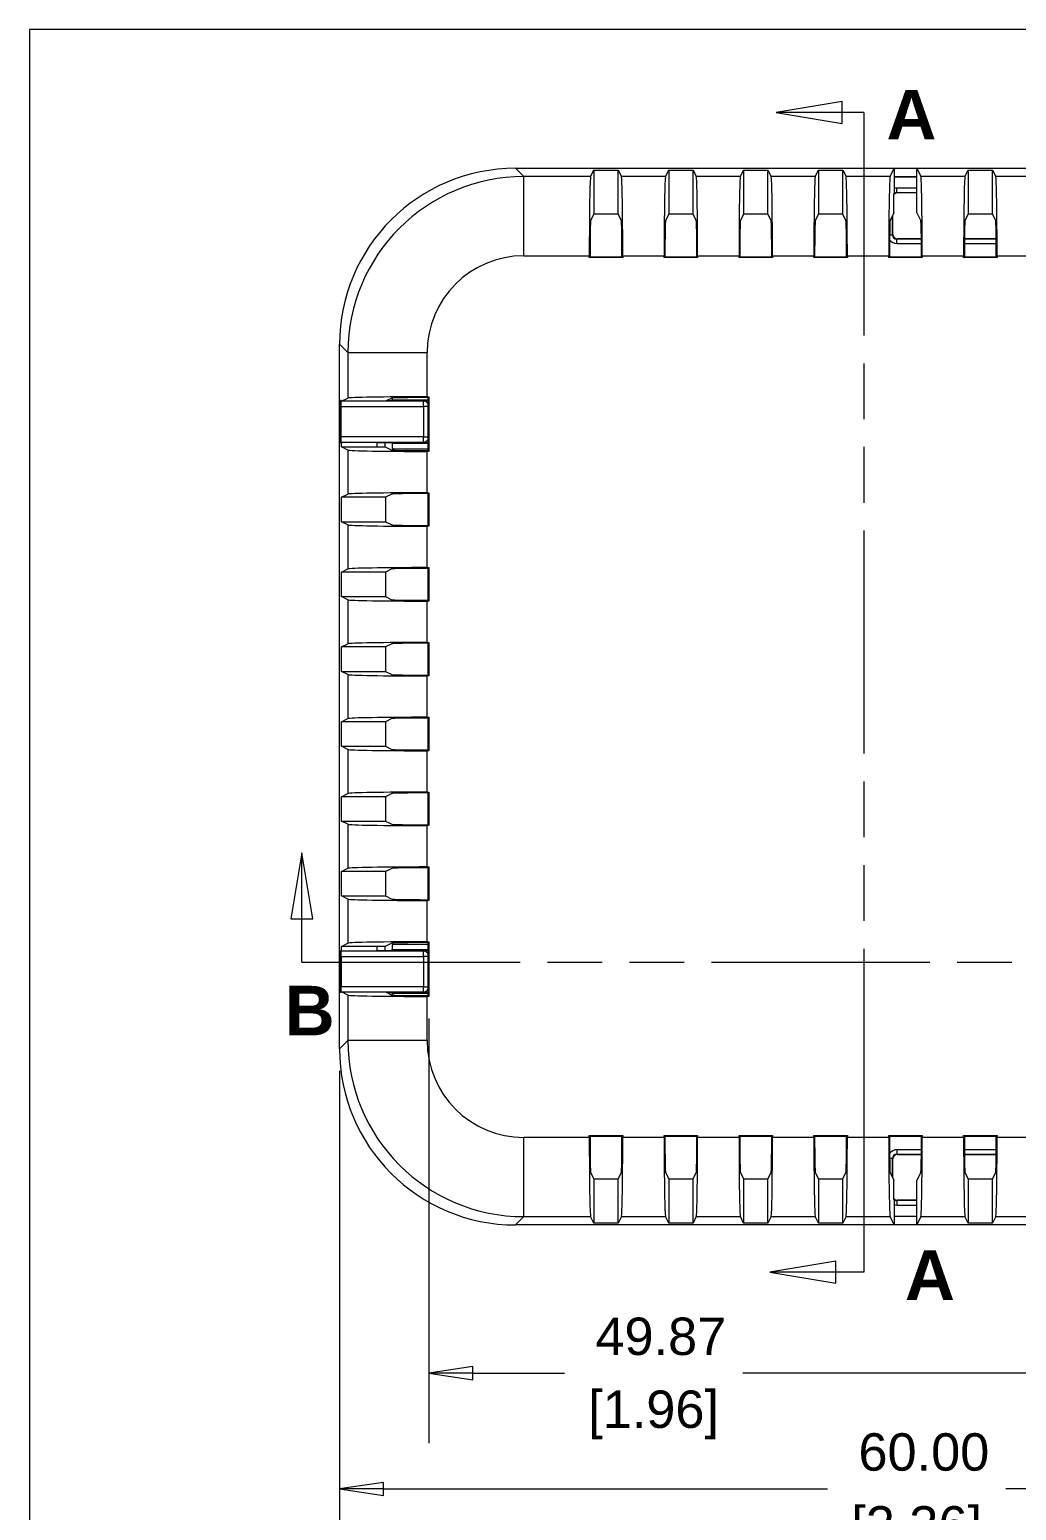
# Model space of a CAD drawing. Header units: millimetres. Extents: x 4 to 345, y 4 to 266.
# Drawn here: x 9.4 to 65.4, y 176.4 to 260.5 of the extents above; entities that cross this region are included whole.
import ezdxf

# ---------------------------------------------------------------- set-up
doc = ezdxf.new("R2010")
doc.units = ezdxf.units.MM
doc.header["$LTSCALE"] = 1.25
doc.linetypes.add('DOUBLE_DASH_CHAIN', pattern=[1.2403, 0.6614, -0.0827, 0.1654, -0.0827, 0.1654, -0.0827])
doc.layers.get('0').update_dxf_attribs({"lineweight": 25})
for name, color, linetype, lineweight in [('Dimension (ANSI)', 7, 'Continuous', 9), ('Section Line (ANSI)', 7, 'DOUBLE_DASH_CHAIN', 9), ('Sketch Geometry (ANSI)', 7, 'Continuous', 9), ('Visible (ANSI)', 7, 'Continuous', 9), ('Visible Narrow (ANSI)', 7, 'Continuous', 9)]:
    doc.layers.add(name, color=color, linetype=linetype, lineweight=lineweight)
doc.styles.add('Label Text (ANSI)', font='arialbd.ttf')
doc.styles.add('Note Text (ANSI)', font='arial.ttf')
doc.dimstyles.new('Default - mm_inch (ANSI)', dxfattribs={"dimscale": 1.25, "dimtxt": 1.7, "dimasz": 2, "dimexe": 3.175, "dimexo": 1, "dimgap": 0.8, "dimtad": 0, "dimtih": 1, "dimtoh": 1, "dimrnd": 1e-08, "dimzin": 4, "dimdsep": 46, "dimtxsty": 'Note Text (ANSI)', "dimblk": 'Filled-1', "dimcen": 0.09, "dimdle": 10, "dimclrd": 256, "dimclre": 256, "dimclrt": 256, "dimadec": 1, "dimazin": 0, "dimtfac": 1.176471, "dimtofl": 0, "dimtmove": 0, "dimatfit": 3, "dimfxl": 0, "dimtolj": 1, "dimtzin": 0, "dimlwd": -1, "dimlwe": -1, "dimarcsym": 0})

# ---------------------------------------------------------------- blocks, each defined once
blk = doc.blocks.new('2dTransSection0')
at = {"layer": 'Section Line (ANSI)', "linetype": 'Continuous'}
for p, q in [((44.399, 205.135), (41.399, 204.635)), ((44.399, 204.635), (41.399, 204.635)), ((41.399, 204.635), (44.399, 204.135)), ((44.399, 204.135), (44.399, 205.135)), ((45.388, 204.635), (44.399, 204.635)), ((45.388, 204.635), (45.388, 197.539)), ((45.388, 159.047), (45.388, 151.951)), ((44.116, 152.451), (41.116, 151.951)), ((44.116, 151.451), (44.116, 152.451)), ((44.116, 151.951), (41.116, 151.951)), ((41.116, 151.951), (44.116, 151.451)), ((45.388, 151.951), (44.116, 151.951))]:
    blk.add_line(p, q, dxfattribs=at)
at = {"layer": 'Section Line (ANSI)', "linetype": 'DOUBLE_DASH_CHAIN', "ltscale": 12.251871}
blk.add_line((45.388, 204.635), (45.388, 151.951), dxfattribs=at)
at = {"layer": 'Section Line (ANSI)', "linetype": 'Continuous', "flags": 128}
for points in [[(44.399, 205.135), (41.399, 204.635), (44.399, 204.135), (44.399, 205.135)], [(44.116, 152.451), (41.116, 151.951), (44.116, 151.451), (44.116, 152.451)]]:
    blk.add_lwpolyline(points, dxfattribs=at)
at = {"layer": 'Section Line (ANSI)'}
for points in [[(44.399, 205.135), (41.399, 204.635), (44.399, 204.135), (44.399, 205.135)], [(44.116, 152.451), (41.116, 151.951), (44.116, 151.451), (44.116, 152.451)]]:
    blk.add_solid(points, dxfattribs=at)
at = {"layer": 'Section Line (ANSI)', "char_height": 2.25, "attachment_point": 7, "style": 'Label Text (ANSI)'}
for insert in [(46.411, 203.411), (47.25, 150.688)]:
    blk.add_mtext('A', dxfattribs=dict(at, insert=insert))
blk = doc.blocks.new('2dTransSection1')
at = {"layer": 'Section Line (ANSI)', "linetype": 'Continuous'}
for p, q in [((19.867, 171.009), (19.367, 168.009)), ((19.867, 168.009), (19.867, 171.009)), ((20.367, 168.009), (19.867, 171.009)), ((71.275, 170.641), (70.775, 167.641)), ((71.275, 167.641), (71.275, 170.641)), ((71.775, 167.641), (71.275, 170.641)), ((19.367, 168.009), (20.367, 168.009)), ((19.867, 166.039), (19.867, 168.009)), ((70.775, 167.641), (71.775, 167.641)), ((71.275, 166.039), (71.275, 167.641)), ((19.867, 166.039), (26.644, 166.039)), ((64.498, 166.039), (71.275, 166.039))]:
    blk.add_line(p, q, dxfattribs=at)
at = {"layer": 'Section Line (ANSI)', "linetype": 'DOUBLE_DASH_CHAIN', "ltscale": 11.994713}
blk.add_line((19.867, 166.039), (71.275, 166.039), dxfattribs=at)
at = {"layer": 'Section Line (ANSI)', "linetype": 'Continuous', "flags": 128}
for points in [[(20.367, 168.009), (19.867, 171.009), (19.367, 168.009), (20.367, 168.009)], [(71.775, 167.641), (71.275, 170.641), (70.775, 167.641), (71.775, 167.641)]]:
    blk.add_lwpolyline(points, dxfattribs=at)
at = {"layer": 'Section Line (ANSI)'}
for points in [[(20.367, 168.009), (19.867, 171.009), (19.367, 168.009), (20.367, 168.009)], [(71.775, 167.641), (71.275, 170.641), (70.775, 167.641), (71.775, 167.641)]]:
    blk.add_solid(points, dxfattribs=at)
at = {"layer": 'Section Line (ANSI)', "char_height": 2.25, "attachment_point": 7, "style": 'Label Text (ANSI)'}
for insert in [(19.084, 162.71), (70.731, 162.714)]:
    blk.add_mtext('B', dxfattribs=dict(at, insert=insert))
blk = doc.blocks.new('Filled-1')
at = {"color": 0}
for p, q in [((0, 0), (-1, 0.15)), ((-1, 0.15), (-1, -0.15)), ((-1, 0), (0, 0)), ((-1, -0.15), (0, 0))]:
    blk.add_line(p, q, dxfattribs=at)
at = {"color": 0, "flags": 128}
blk.add_lwpolyline([(-1, -0.15), (0, 0), (-1, 0.15), (-1, -0.15)], dxfattribs=at)
at = {"color": 0}
blk.add_solid([(-1, -0.15), (0, 0), (-1, 0.15), (-1, -0.15)], dxfattribs=at)
blk = doc.blocks.new('*D15')
at = {"layer": 'Defpoints', "color": 0, "transparency": 16777216}
for p in [(26.97, 202.617), (86.97, 202.617), (26.97, 177.629)]:
    blk.add_point(p, dxfattribs=at)
at = {"layer": 'Dimension (ANSI)', "transparency": 16777216}
for p, q in [((26.97, 201.367), (26.97, 173.661)), ((86.97, 201.367), (86.97, 173.661)), ((29.47, 177.629), (54.67, 177.629)), ((84.47, 177.629), (64.782, 177.629))]:
    blk.add_line(p, q, dxfattribs=at)
at = {"layer": 'Dimension (ANSI)', "transparency": 16777216, "xscale": 2.5, "yscale": 2.5, "zscale": 2.5, "rotation": 180}
blk.add_blockref('Filled-1', (26.97, 177.629), dxfattribs=at)
at = {"layer": 'Dimension (ANSI)', "transparency": 16777216, "xscale": 2.5, "yscale": 2.5, "zscale": 2.5}
blk.add_blockref('Filled-1', (86.97, 177.629), dxfattribs=at)
at = {"layer": 'Dimension (ANSI)', "transparency": 16777216, "char_height": 2.125, "attachment_point": 5, "style": 'Note Text (ANSI)'}
for s, insert in [('\\A1; 60.00', (59.726, 179.714)), ('\\A1;[2.36]', (59.726, 175.268))]:
    blk.add_mtext(s, dxfattribs=dict(at, insert=insert))
blk = doc.blocks.new('*D32')
at = {"layer": 'Defpoints', "color": 0, "transparency": 16777216}
for p in [(81.903, 206.798), (32.037, 205.598), (32.037, 184.198)]:
    blk.add_point(p, dxfattribs=at)
at = {"layer": 'Dimension (ANSI)', "transparency": 16777216}
for p, q in [((81.903, 205.548), (81.903, 180.23)), ((32.037, 204.348), (32.037, 180.23)), ((34.537, 184.198), (39.734, 184.198)), ((79.403, 184.198), (49.853, 184.198))]:
    blk.add_line(p, q, dxfattribs=at)
at = {"layer": 'Dimension (ANSI)', "transparency": 16777216, "xscale": 2.5, "yscale": 2.5, "zscale": 2.5, "rotation": 180}
blk.add_blockref('Filled-1', (32.037, 184.198), dxfattribs=at)
at = {"layer": 'Dimension (ANSI)', "transparency": 16777216, "xscale": 2.5, "yscale": 2.5, "zscale": 2.5}
blk.add_blockref('Filled-1', (81.903, 184.198), dxfattribs=at)
at = {"layer": 'Dimension (ANSI)', "transparency": 16777216, "char_height": 2.125, "attachment_point": 5, "style": 'Note Text (ANSI)'}
for s, insert in [('\\A1; 49.87', (44.794, 186.283)), ('\\A1;[1.96]', (44.794, 181.837))]:
    blk.add_mtext(s, dxfattribs=dict(at, insert=insert))
blk = doc.blocks.new('Borders Hammond Border')
at = {"layer": 'Sketch Geometry (ANSI)'}
for p, q in [((7.5, 208.4), (7.5, 7.5)), ((271.9, 208.4), (7.5, 208.4))]:
    blk.add_line(p, q, dxfattribs=at)

msp = doc.modelspace()

# ---------------------------------------------------------------- linework, layer by layer
at = {"layer": 'Visible (ANSI)'}
for p, q in [((36.964, 252.623), (58.455, 252.623)), ((41.221, 252.153), (41.402, 252.517)), ((41.402, 252.517), (42.787, 252.517)), ((41.402, 252.517), (41.402, 250.015)), ((42.787, 252.517), (42.969, 252.153)), ((42.787, 250.015), (42.787, 252.517)), ((45.471, 252.153), (45.652, 252.517)), ((45.652, 252.517), (47.037, 252.517)), ((45.652, 252.517), (45.652, 250.015)), ((47.037, 252.517), (47.219, 252.153)), ((47.037, 250.015), (47.037, 252.517)), ((49.721, 252.153), (49.902, 252.517)), ((49.902, 252.517), (51.287, 252.517)), ((49.902, 252.517), (49.902, 250.015)), ((51.287, 252.517), (51.469, 252.153)), ((51.287, 250.015), (51.287, 252.517)), ((53.971, 252.153), (54.152, 252.517)), ((54.152, 252.517), (55.537, 252.517)), ((54.152, 252.517), (54.152, 250.015)), ((55.537, 252.517), (55.719, 252.153)), ((55.537, 250.015), (55.537, 252.517)), ((58.221, 252.153), (58.455, 252.623)), ((58.455, 252.623), (58.455, 251.209)), ((58.455, 252.623), (59.734, 252.623)), ((59.734, 252.623), (71.205, 252.623)), ((59.734, 252.623), (59.969, 252.153)), ((59.734, 250.122), (59.734, 252.623)), ((62.471, 252.153), (62.652, 252.517)), ((62.652, 252.517), (64.037, 252.517)), ((62.652, 252.517), (62.652, 250.015)), ((64.037, 252.517), (64.219, 252.153)), ((64.037, 250.015), (64.037, 252.517)), ((59.734, 252.132), (58.455, 252.132)), ((59.734, 252.123), (58.455, 252.123)), ((58.438, 251.122), (58.455, 251.209)), ((58.438, 250.087), (58.438, 251.122)), ((59.734, 251.223), (58.62, 251.223)), ((41.402, 250.015), (41.222, 249.655)), ((42.787, 250.015), (41.402, 250.015)), ((42.967, 249.655), (42.787, 250.015)), ((45.652, 250.015), (45.472, 249.655)), ((47.037, 250.015), (45.652, 250.015)), ((47.217, 249.655), (47.037, 250.015)), ((49.902, 250.015), (49.722, 249.655)), ((51.287, 250.015), (49.902, 250.015)), ((51.467, 249.655), (51.287, 250.015)), ((54.152, 250.015), (53.972, 249.655)), ((55.537, 250.015), (54.152, 250.015)), ((55.717, 249.655), (55.537, 250.015)), ((58.438, 250.087), (58.222, 249.655)), ((58.37, 248.873), (58.37, 249.95)), ((59.967, 249.655), (59.734, 250.122)), ((62.652, 250.015), (62.472, 249.655)), ((64.037, 250.015), (62.652, 250.015)), ((64.217, 249.655), (64.037, 250.015)), ((59.997, 248.623), (58.62, 248.623)), ((64.247, 248.623), (62.443, 248.623)), ((41.145, 247.556), (41.145, 247.656)), ((41.145, 247.556), (41.188, 247.6)), ((43.045, 247.556), (41.145, 247.556)), ((41.188, 247.656), (41.188, 247.6)), ((41.188, 247.6), (43.001, 247.6)), ((43.001, 247.6), (43.001, 247.656)), ((43.045, 247.556), (43.001, 247.6)), ((43.045, 247.656), (43.045, 247.556)), ((45.395, 247.556), (45.395, 247.656)), ((45.395, 247.556), (45.438, 247.6)), ((47.295, 247.556), (45.395, 247.556)), ((45.438, 247.656), (45.438, 247.6)), ((45.438, 247.6), (47.251, 247.6)), ((47.251, 247.6), (47.251, 247.656)), ((47.295, 247.556), (47.251, 247.6)), ((47.295, 247.656), (47.295, 247.556)), ((49.645, 247.556), (49.645, 247.656)), ((49.645, 247.556), (49.688, 247.6)), ((51.545, 247.556), (49.645, 247.556)), ((49.688, 247.656), (49.688, 247.6)), ((49.688, 247.6), (51.501, 247.6)), ((51.501, 247.6), (51.501, 247.656)), ((51.545, 247.556), (51.501, 247.6)), ((51.545, 247.656), (51.545, 247.556)), ((53.895, 247.556), (53.895, 247.656)), ((53.895, 247.556), (53.938, 247.6)), ((55.795, 247.556), (53.895, 247.556)), ((53.938, 247.656), (53.938, 247.6)), ((53.938, 247.6), (55.751, 247.6)), ((55.751, 247.6), (55.751, 247.656)), ((55.795, 247.556), (55.751, 247.6)), ((55.795, 247.656), (55.795, 247.556)), ((58.145, 247.556), (58.145, 247.656)), ((58.145, 247.556), (58.188, 247.6)), ((60.045, 247.556), (58.145, 247.556)), ((58.188, 247.656), (58.188, 247.6)), ((58.188, 247.6), (60.001, 247.6)), ((60.001, 247.6), (60.001, 247.656)), ((60.045, 247.556), (60.001, 247.6)), ((60.045, 247.656), (60.045, 247.556)), ((62.395, 247.556), (62.395, 247.656)), ((62.395, 247.556), (62.438, 247.6)), ((64.295, 247.556), (62.395, 247.556)), ((62.438, 247.656), (62.438, 247.6)), ((62.438, 247.6), (64.251, 247.6)), ((64.251, 247.6), (64.251, 247.656)), ((64.295, 247.556), (64.251, 247.6)), ((64.295, 247.656), (64.295, 247.556)), ((26.97, 202.617), (26.97, 242.629)), ((27.022, 237.04), (27.022, 239.435)), ((27.075, 239.435), (27.022, 239.435)), ((27.022, 239.435), (27.061, 239.397)), ((27.066, 237.378), (27.066, 239.097)), ((27.12, 239.413), (27.44, 239.573)), ((29.938, 239.571), (29.621, 239.413)), ((29.965, 239.482), (29.935, 239.452)), ((31.937, 239.648), (32.037, 239.648)), ((31.993, 239.605), (31.937, 239.605)), ((32.037, 239.648), (31.993, 239.605)), ((31.993, 236.592), (31.993, 239.605)), ((32.037, 239.648), (32.037, 236.548)), ((27.061, 237.078), (27.022, 237.04)), ((27.022, 237.04), (27.075, 237.04)), ((27.076, 236.806), (27.076, 237.041)), ((27.076, 236.806), (29.078, 236.806)), ((27.44, 236.624), (27.076, 236.806)), ((29.078, 237.041), (29.078, 236.806)), ((29.078, 236.806), (29.56, 236.815)), ((29.56, 236.815), (29.56, 237.036)), ((29.56, 236.815), (29.938, 236.626)), ((29.935, 237.023), (29.965, 236.993)), ((29.97, 236.693), (29.97, 236.621)), ((31.937, 236.592), (31.993, 236.592)), ((32.037, 236.548), (31.937, 236.548)), ((32.037, 236.548), (31.993, 236.592)), ((27.076, 233.941), (27.44, 234.123)), ((29.578, 233.941), (27.076, 233.941)), ((27.076, 232.556), (27.076, 233.941)), ((29.938, 234.121), (29.578, 233.941)), ((29.578, 233.941), (29.578, 232.556)), ((31.937, 234.198), (32.037, 234.198)), ((31.993, 234.155), (31.937, 234.155)), ((32.037, 234.198), (31.993, 234.155)), ((31.993, 232.342), (31.993, 234.155)), ((32.037, 234.198), (32.037, 232.298)), ((27.44, 232.374), (27.076, 232.556)), ((27.076, 232.556), (29.578, 232.556)), ((29.578, 232.556), (29.938, 232.376)), ((31.937, 232.342), (31.993, 232.342)), ((32.037, 232.298), (31.937, 232.298)), ((32.037, 232.298), (31.993, 232.342)), ((27.076, 229.691), (27.44, 229.873)), ((29.578, 229.691), (27.076, 229.691)), ((27.076, 228.306), (27.076, 229.691)), ((29.938, 229.871), (29.578, 229.691)), ((29.578, 229.691), (29.578, 228.306)), ((31.937, 229.948), (32.037, 229.948)), ((31.993, 229.905), (31.937, 229.905)), ((32.037, 229.948), (31.993, 229.905)), ((31.993, 228.092), (31.993, 229.905)), ((32.037, 229.948), (32.037, 228.048)), ((27.44, 228.124), (27.076, 228.306)), ((27.076, 228.306), (29.578, 228.306)), ((29.578, 228.306), (29.938, 228.126)), ((31.937, 228.092), (31.993, 228.092)), ((32.037, 228.048), (31.937, 228.048)), ((32.037, 228.048), (31.993, 228.092)), ((27.076, 225.441), (27.44, 225.623)), ((29.578, 225.441), (27.076, 225.441)), ((27.076, 224.056), (27.076, 225.441)), ((29.938, 225.621), (29.578, 225.441)), ((29.578, 225.441), (29.578, 224.056)), ((31.937, 225.698), (32.037, 225.698)), ((31.993, 225.655), (31.937, 225.655)), ((32.037, 225.698), (31.993, 225.655)), ((31.993, 223.842), (31.993, 225.655)), ((32.037, 225.698), (32.037, 223.798)), ((27.44, 223.874), (27.076, 224.056)), ((27.076, 224.056), (29.578, 224.056)), ((29.578, 224.056), (29.938, 223.876)), ((31.937, 223.842), (31.993, 223.842)), ((32.037, 223.798), (31.937, 223.798)), ((32.037, 223.798), (31.993, 223.842)), ((27.076, 221.191), (27.44, 221.373)), ((29.578, 221.191), (27.076, 221.191)), ((27.076, 219.806), (27.076, 221.191)), ((29.938, 221.371), (29.578, 221.191)), ((29.578, 221.191), (29.578, 219.806)), ((31.937, 221.448), (32.037, 221.448)), ((31.993, 221.405), (31.937, 221.405)), ((32.037, 221.448), (31.993, 221.405)), ((31.993, 219.592), (31.993, 221.405)), ((32.037, 221.448), (32.037, 219.548)), ((27.44, 219.624), (27.076, 219.806)), ((27.076, 219.806), (29.578, 219.806)), ((29.578, 219.806), (29.938, 219.626)), ((31.937, 219.592), (31.993, 219.592)), ((32.037, 219.548), (31.937, 219.548)), ((32.037, 219.548), (31.993, 219.592)), ((27.076, 216.941), (27.44, 217.123)), ((29.938, 217.121), (29.578, 216.941)), ((31.937, 217.198), (32.037, 217.198)), ((31.993, 217.155), (31.937, 217.155)), ((32.037, 217.198), (31.993, 217.155)), ((31.993, 215.342), (31.993, 217.155)), ((32.037, 217.198), (32.037, 215.298)), ((29.578, 216.941), (27.076, 216.941)), ((27.076, 215.556), (27.076, 216.941)), ((29.578, 216.941), (29.578, 215.556)), ((27.44, 215.374), (27.076, 215.556)), ((27.076, 215.556), (29.578, 215.556)), ((29.578, 215.556), (29.938, 215.376)), ((31.937, 215.342), (31.993, 215.342)), ((32.037, 215.298), (31.937, 215.298)), ((32.037, 215.298), (31.993, 215.342)), ((27.076, 212.691), (27.44, 212.873)), ((29.938, 212.871), (29.578, 212.691)), ((31.937, 212.948), (32.037, 212.948)), ((31.993, 212.905), (31.937, 212.905)), ((32.037, 212.948), (31.993, 212.905)), ((31.993, 211.092), (31.993, 212.905)), ((32.037, 212.948), (32.037, 211.048)), ((29.578, 212.691), (27.076, 212.691)), ((27.076, 211.306), (27.076, 212.691)), ((29.578, 212.691), (29.578, 211.306)), ((27.44, 211.124), (27.076, 211.306)), ((27.076, 211.306), (29.578, 211.306)), ((29.578, 211.306), (29.938, 211.126)), ((31.937, 211.092), (31.993, 211.092)), ((32.037, 211.048), (31.993, 211.092)), ((32.037, 211.048), (31.937, 211.048)), ((27.076, 208.441), (27.44, 208.623)), ((29.938, 208.621), (29.56, 208.432)), ((29.97, 208.626), (29.97, 208.554)), ((31.937, 208.698), (32.037, 208.698)), ((31.993, 208.655), (31.937, 208.655)), ((32.037, 208.698), (31.993, 208.655)), ((31.993, 205.642), (31.993, 208.655)), ((32.037, 208.698), (32.037, 205.598)), ((27.022, 208.207), (27.075, 208.207)), ((27.061, 208.169), (27.022, 208.207)), ((27.022, 208.207), (27.022, 205.812)), ((27.066, 207.869), (27.066, 206.15)), ((29.078, 208.441), (27.076, 208.441)), ((27.076, 208.206), (27.076, 208.441)), ((29.56, 208.432), (29.078, 208.441)), ((29.078, 208.441), (29.078, 208.206)), ((29.56, 208.211), (29.56, 208.432)), ((29.935, 208.224), (29.965, 208.254)), ((27.022, 205.812), (27.061, 205.85)), ((27.075, 205.812), (27.022, 205.812)), ((27.44, 205.674), (27.12, 205.834)), ((29.621, 205.834), (29.938, 205.676)), ((29.965, 205.765), (29.935, 205.795)), ((31.937, 205.642), (31.993, 205.642)), ((32.037, 205.598), (31.937, 205.598)), ((32.037, 205.598), (31.993, 205.642)), ((41.145, 197.591), (41.145, 197.691)), ((41.145, 197.691), (43.045, 197.691)), ((41.145, 197.691), (41.188, 197.647)), ((43.001, 197.647), (41.188, 197.647)), ((41.188, 197.647), (41.188, 197.591)), ((43.045, 197.691), (43.001, 197.647)), ((43.001, 197.591), (43.001, 197.647)), ((43.045, 197.691), (43.045, 197.591)), ((45.395, 197.591), (45.395, 197.691)), ((45.395, 197.691), (47.295, 197.691)), ((45.395, 197.691), (45.438, 197.647)), ((47.251, 197.647), (45.438, 197.647)), ((45.438, 197.647), (45.438, 197.591)), ((47.295, 197.691), (47.251, 197.647)), ((47.251, 197.591), (47.251, 197.647)), ((47.295, 197.691), (47.295, 197.591)), ((49.645, 197.591), (49.645, 197.691)), ((49.645, 197.691), (51.545, 197.691)), ((49.645, 197.691), (49.688, 197.647)), ((51.501, 197.647), (49.688, 197.647)), ((49.688, 197.647), (49.688, 197.591)), ((51.545, 197.691), (51.501, 197.647)), ((51.501, 197.591), (51.501, 197.647)), ((51.545, 197.691), (51.545, 197.591)), ((53.895, 197.591), (53.895, 197.691)), ((53.895, 197.691), (55.795, 197.691)), ((53.895, 197.691), (53.938, 197.647)), ((55.751, 197.647), (53.938, 197.647)), ((53.938, 197.647), (53.938, 197.591)), ((55.795, 197.691), (55.751, 197.647)), ((55.751, 197.591), (55.751, 197.647)), ((55.795, 197.691), (55.795, 197.591)), ((58.145, 197.691), (58.188, 197.647)), ((58.145, 197.591), (58.145, 197.691)), ((58.145, 197.691), (60.045, 197.691)), ((60.001, 197.647), (58.188, 197.647)), ((58.188, 197.647), (58.188, 197.591)), ((60.045, 197.691), (60.001, 197.647)), ((60.001, 197.591), (60.001, 197.647)), ((60.045, 197.691), (60.045, 197.591)), ((62.395, 197.591), (62.395, 197.691)), ((62.395, 197.691), (64.295, 197.691)), ((62.395, 197.691), (62.438, 197.647)), ((64.251, 197.647), (62.438, 197.647)), ((62.438, 197.647), (62.438, 197.591)), ((64.295, 197.691), (64.251, 197.647)), ((64.251, 197.591), (64.251, 197.647)), ((64.295, 197.691), (64.295, 197.591)), ((58.37, 195.296), (58.37, 196.373)), ((58.62, 196.623), (59.997, 196.623)), ((62.443, 196.623), (64.247, 196.623)), ((41.222, 195.592), (41.402, 195.231)), ((41.402, 195.231), (42.787, 195.231)), ((41.402, 195.231), (41.402, 192.73)), ((42.787, 195.231), (42.967, 195.592)), ((42.787, 192.73), (42.787, 195.231)), ((45.472, 195.592), (45.652, 195.231)), ((45.652, 195.231), (47.037, 195.231)), ((45.652, 195.231), (45.652, 192.73)), ((47.037, 195.231), (47.217, 195.592)), ((47.037, 192.73), (47.037, 195.231)), ((49.722, 195.592), (49.902, 195.231)), ((49.902, 195.231), (51.287, 195.231)), ((49.902, 195.231), (49.902, 192.73)), ((51.287, 195.231), (51.467, 195.592)), ((51.287, 192.73), (51.287, 195.231)), ((53.972, 195.592), (54.152, 195.231)), ((54.152, 195.231), (55.537, 195.231)), ((54.152, 195.231), (54.152, 192.73)), ((55.537, 195.231), (55.717, 195.592)), ((55.537, 192.73), (55.537, 195.231)), ((58.222, 195.592), (58.438, 195.16)), ((58.438, 194.125), (58.438, 195.16)), ((59.734, 195.125), (59.967, 195.592)), ((59.734, 192.623), (59.734, 195.125)), ((62.472, 195.592), (62.652, 195.231)), ((62.652, 195.231), (64.037, 195.231)), ((62.652, 195.231), (62.652, 192.73)), ((64.037, 195.231), (64.217, 195.592)), ((64.037, 192.73), (64.037, 195.231)), ((58.455, 194.037), (58.438, 194.125)), ((58.455, 194.037), (58.455, 192.623)), ((59.734, 194.023), (58.62, 194.023)), ((58.455, 192.623), (36.964, 192.623)), ((41.402, 192.73), (41.221, 193.093)), ((42.787, 192.73), (41.402, 192.73)), ((42.969, 193.093), (42.787, 192.73)), ((45.652, 192.73), (45.471, 193.093)), ((47.037, 192.73), (45.652, 192.73)), ((47.219, 193.093), (47.037, 192.73)), ((49.902, 192.73), (49.721, 193.093)), ((51.287, 192.73), (49.902, 192.73)), ((51.469, 193.093), (51.287, 192.73)), ((54.152, 192.73), (53.971, 193.093)), ((55.537, 192.73), (54.152, 192.73)), ((55.719, 193.093), (55.537, 192.73)), ((58.455, 192.623), (58.221, 193.093)), ((58.455, 193.123), (59.734, 193.123)), ((58.455, 193.115), (59.734, 193.115)), ((59.734, 192.623), (58.455, 192.623)), ((59.969, 193.093), (59.734, 192.623)), ((71.205, 192.623), (59.734, 192.623)), ((62.652, 192.73), (62.471, 193.093)), ((64.037, 192.73), (62.652, 192.73)), ((64.219, 193.093), (64.037, 192.73))]:
    msp.add_line(p, q, dxfattribs=at)
for centre, major_axis, ratio, start_param, end_param in [((36.976, 242.617), (-7.08, 7.08), 0.998783, 5.498396, 7.067974), ((41.223, 247.656), (0, 4.5), 0.017455, 0.034907, 1.570796), ((42.966, 247.656), (0, -4.5), 0.017455, 1.570796, 3.106686), ((45.473, 247.656), (0, 4.5), 0.017455, 0.034907, 1.570796), ((47.216, 247.656), (0, -4.5), 0.017455, 1.570796, 3.106686), ((49.723, 247.656), (0, 4.5), 0.017455, 0.034907, 1.570796), ((51.466, 247.656), (0, -4.5), 0.017455, 1.570796, 3.106686), ((53.973, 247.656), (0, 4.5), 0.017455, 0.034907, 1.570796), ((55.716, 247.656), (0, -4.5), 0.017455, 1.570796, 3.106686), ((58.223, 247.656), (0, 4.5), 0.017455, 0.034907, 1.570796), ((59.966, 247.656), (0, -4.5), 0.017455, 1.570796, 3.106686), ((62.473, 247.656), (0, 4.5), 0.017455, 0.034907, 1.570796), ((64.216, 247.656), (0, -4.5), 0.017455, 1.570796, 3.106686), ((58.62, 250.973), (-0.177, 0.177), 0.999695, 5.497939, 6.278348), ((41.223, 247.656), (0, -2), 0.017455, 3.176499, 4.712389), ((42.966, 247.656), (0, 2), 0.017455, 4.712389, 6.248279), ((45.473, 247.656), (0, -2), 0.017455, 3.176499, 4.712389), ((47.216, 247.656), (0, 2), 0.017455, 4.712389, 6.248279), ((49.723, 247.656), (0, -2), 0.017455, 3.176499, 4.712389), ((51.466, 247.656), (0, 2), 0.017455, 4.712389, 6.248279), ((53.973, 247.656), (0, -2), 0.017455, 3.176499, 4.712389), ((55.716, 247.656), (0, 2), 0.017455, 4.712389, 6.248279), ((58.223, 247.656), (0, -2), 0.017455, 3.176499, 4.712389), ((59.966, 247.656), (0, 2), 0.017455, 4.712389, 6.248279), ((62.473, 247.656), (0, -2), 0.017455, 3.176499, 4.712389), ((64.216, 247.656), (0, 2), 0.017455, 4.712389, 6.248279), ((58.62, 248.873), (0.177, 0.177), 0.999695, 2.356347, 3.926839), ((27.061, 239.097), (0, -0.3), 0.017455, 1.570796, 3.124139), ((31.937, 239.57), (4.5, 0), 0.017455, 1.570796, 3.106686), ((28.935, 239.453), (1, 0), 0.017455, 5.549778, 6.265732), ((31.937, 239.57), (-2, 0), 0.017455, 4.712389, 6.248279), ((29.965, 239.782), (0, -0.3), 0.017455, 0.017453, 0.812911), ((27.061, 237.378), (0, -0.3), 0.017455, 0.017453, 1.570796), ((31.937, 236.627), (-4.5, 0), 0.017455, 0.034907, 1.570796), ((28.935, 237.022), (-1, 0), 0.017455, 3.159046, 4.497045), ((31.937, 236.627), (2, 0), 0.017455, 3.176499, 4.712389), ((29.965, 236.693), (0, -0.3), 0.017455, 1.570796, 3.124139), ((31.937, 234.12), (4.5, 0), 0.017455, 1.570796, 3.106686), ((31.937, 234.12), (-2, 0), 0.017455, 4.712389, 6.248279), ((31.937, 232.377), (-4.5, 0), 0.017455, 0.034907, 1.570796), ((31.937, 232.377), (2, 0), 0.017455, 3.176499, 4.712389), ((31.937, 229.87), (4.5, 0), 0.017455, 1.570796, 3.106686), ((31.937, 229.87), (-2, 0), 0.017455, 4.712389, 6.248279), ((31.937, 228.127), (-4.5, 0), 0.017455, 0.034907, 1.570796), ((31.937, 228.127), (2, 0), 0.017455, 3.176499, 4.712389), ((31.937, 225.62), (4.5, 0), 0.017455, 1.570796, 3.106686), ((31.937, 225.62), (-2, 0), 0.017455, 4.712389, 6.248279), ((31.937, 223.877), (-4.5, 0), 0.017455, 0.034907, 1.570796), ((31.937, 223.877), (2, 0), 0.017455, 3.176499, 4.712389), ((31.937, 221.37), (4.5, 0), 0.017455, 1.570796, 3.106686), ((31.937, 221.37), (-2, 0), 0.017455, 4.712389, 6.248279), ((31.937, 219.627), (-4.5, 0), 0.017455, 0.034907, 1.570796), ((31.937, 219.627), (2, 0), 0.017455, 3.176499, 4.712389), ((31.937, 217.12), (4.5, 0), 0.017455, 1.570796, 3.106686), ((31.937, 217.12), (-2, 0), 0.017455, 4.712389, 6.248279), ((31.937, 215.377), (-4.5, 0), 0.017455, 0.034907, 1.570796), ((31.937, 215.377), (2, 0), 0.017455, 3.176499, 4.712389), ((31.937, 212.87), (4.5, 0), 0.017455, 1.570796, 3.106686), ((31.937, 212.87), (-2, 0), 0.017455, 4.712389, 6.248279), ((31.937, 211.127), (-4.5, 0), 0.017455, 0.034907, 1.570796), ((31.937, 211.127), (2, 0), 0.017455, 3.176499, 4.712389), ((31.937, 208.62), (4.5, 0), 0.017455, 1.570796, 3.106686), ((31.937, 208.62), (-2, 0), 0.017455, 4.712389, 6.248279), ((29.965, 208.554), (0, -0.3), 0.017455, 0.017453, 1.570796), ((27.061, 207.869), (0, -0.3), 0.017455, 1.570796, 3.124139), ((28.935, 208.224), (1, 0), 0.017455, 4.927733, 6.265732), ((27.061, 206.15), (0, -0.3), 0.017455, 0.017453, 1.570796), ((31.937, 205.677), (-4.5, 0), 0.017455, 0.034907, 1.570796), ((28.935, 205.794), (-1, 0), 0.017455, 3.159046, 3.875), ((31.937, 205.677), (2, 0), 0.017455, 3.176499, 4.712389), ((29.965, 205.465), (0, -0.3), 0.017455, 2.328681, 3.124139), ((36.976, 202.629), (-7.08, -7.08), 0.998783, 5.498396, 7.067974), ((41.223, 197.591), (0, 4.5), 0.017455, 1.570796, 3.106686), ((41.223, 197.591), (0, -2), 0.017455, 4.712389, 6.248279), ((42.966, 197.591), (0, 2), 0.017455, 3.176499, 4.712389), ((42.966, 197.591), (0, -4.5), 0.017455, 0.034907, 1.570796), ((45.473, 197.591), (0, 4.5), 0.017455, 1.570796, 3.106686), ((45.473, 197.591), (0, -2), 0.017455, 4.712389, 6.248279), ((47.216, 197.591), (0, 2), 0.017455, 3.176499, 4.712389), ((47.216, 197.591), (0, -4.5), 0.017455, 0.034907, 1.570796), ((49.723, 197.591), (0, 4.5), 0.017455, 1.570796, 3.106686), ((49.723, 197.591), (0, -2), 0.017455, 4.712389, 6.248279), ((51.466, 197.591), (0, 2), 0.017455, 3.176499, 4.712389), ((51.466, 197.591), (0, -4.5), 0.017455, 0.034907, 1.570796), ((53.973, 197.591), (0, 4.5), 0.017455, 1.570796, 3.106686), ((53.973, 197.591), (0, -2), 0.017455, 4.712389, 6.248279), ((55.716, 197.591), (0, 2), 0.017455, 3.176499, 4.712389), ((55.716, 197.591), (0, -4.5), 0.017455, 0.034907, 1.570796), ((58.223, 197.591), (0, 4.5), 0.017455, 1.570796, 3.106686), ((58.223, 197.591), (0, -2), 0.017455, 4.712389, 6.248279), ((59.966, 197.591), (0, 2), 0.017455, 3.176499, 4.712389), ((59.966, 197.591), (0, -4.5), 0.017455, 0.034907, 1.570796), ((62.473, 197.591), (0, 4.5), 0.017455, 1.570796, 3.106686), ((62.473, 197.591), (0, -2), 0.017455, 4.712389, 6.248279), ((64.216, 197.591), (0, 2), 0.017455, 3.176499, 4.712389), ((64.216, 197.591), (0, -4.5), 0.017455, 0.034907, 1.570796), ((58.62, 196.373), (0.177, -0.177), 0.999695, 2.356347, 3.926839), ((58.62, 194.273), (-0.177, -0.177), 0.999695, 0.004837, 0.785246)]:
    msp.add_ellipse(centre, major_axis=major_axis, ratio=ratio, start_param=start_param, end_param=end_param, dxfattribs=at)
at = {"layer": 'Visible Narrow (ANSI)'}
for p, q in [((37.434, 252.153), (36.964, 252.623)), ((41.221, 252.153), (37.434, 252.153)), ((37.434, 247.656), (37.434, 252.153)), ((45.471, 252.153), (42.969, 252.153)), ((49.721, 252.153), (47.219, 252.153)), ((53.971, 252.153), (51.469, 252.153)), ((58.221, 252.153), (55.719, 252.153)), ((59.734, 251.494), (58.6, 251.494)), ((58.6, 251.244), (58.6, 251.494)), ((62.471, 252.153), (59.969, 252.153)), ((66.721, 252.153), (64.219, 252.153)), ((58.6, 251.244), (59.734, 251.244)), ((58.62, 251.223), (58.6, 251.244)), ((58.35, 248.853), (58.35, 249.91)), ((58.195, 248.853), (58.35, 248.853)), ((58.37, 248.873), (58.35, 248.853)), ((58.6, 248.603), (58.62, 248.623)), ((58.6, 248.353), (58.6, 248.603)), ((59.997, 248.603), (58.6, 248.603)), ((58.6, 248.353), (59.999, 248.353)), ((62.441, 248.353), (64.249, 248.353)), ((64.247, 248.603), (62.443, 248.603)), ((37.434, 247.656), (41.145, 247.656)), ((43.045, 247.656), (45.395, 247.656)), ((47.295, 247.656), (49.645, 247.656)), ((51.545, 247.656), (53.895, 247.656)), ((55.795, 247.656), (58.145, 247.656)), ((60.045, 247.656), (62.395, 247.656)), ((64.295, 247.656), (66.645, 247.656)), ((26.97, 242.629), (27.44, 242.16)), ((27.44, 242.16), (31.937, 242.16)), ((27.44, 242.16), (27.44, 239.573)), ((31.937, 239.648), (31.937, 242.16)), ((31.741, 239.397), (27.061, 239.397)), ((27.066, 239.097), (31.741, 239.097)), ((29.965, 239.482), (31.993, 239.482)), ((31.993, 239.413), (31.741, 239.397)), ((31.741, 239.097), (31.741, 239.397)), ((31.993, 239.097), (31.741, 239.097)), ((31.741, 239.097), (31.741, 237.378)), ((31.741, 237.378), (27.066, 237.378)), ((31.741, 237.378), (31.993, 237.378)), ((31.741, 237.078), (31.741, 237.378)), ((27.061, 237.078), (31.741, 237.078)), ((27.44, 236.624), (27.44, 234.123)), ((31.993, 236.993), (29.965, 236.993)), ((29.97, 236.693), (31.993, 236.693)), ((31.741, 237.078), (31.993, 237.062)), ((31.937, 234.198), (31.937, 236.548)), ((27.44, 232.374), (27.44, 229.873)), ((31.937, 229.948), (31.937, 232.298)), ((27.44, 228.124), (27.44, 225.623)), ((31.937, 225.698), (31.937, 228.048)), ((27.44, 223.874), (27.44, 221.373)), ((31.937, 221.448), (31.937, 223.798)), ((27.44, 219.624), (27.44, 217.123)), ((31.937, 217.198), (31.937, 219.548)), ((27.44, 215.374), (27.44, 212.873)), ((31.937, 212.948), (31.937, 215.298)), ((27.44, 211.124), (27.44, 208.623)), ((31.937, 208.698), (31.937, 211.048)), ((31.993, 208.554), (29.97, 208.554)), ((31.741, 208.169), (27.061, 208.169)), ((27.066, 207.869), (31.741, 207.869)), ((29.965, 208.254), (31.993, 208.254)), ((31.993, 208.185), (31.741, 208.169)), ((31.741, 207.869), (31.741, 208.169)), ((31.993, 207.869), (31.741, 207.869)), ((31.741, 207.869), (31.741, 206.15)), ((31.741, 206.15), (27.066, 206.15)), ((31.741, 206.15), (31.993, 206.15)), ((31.741, 205.85), (31.741, 206.15)), ((27.061, 205.85), (31.741, 205.85)), ((27.44, 205.674), (27.44, 203.087)), ((31.993, 205.765), (29.965, 205.765)), ((31.741, 205.85), (31.993, 205.834)), ((31.937, 203.087), (31.937, 205.598)), ((27.44, 203.087), (26.97, 202.617)), ((31.937, 203.087), (27.44, 203.087)), ((41.145, 197.591), (37.434, 197.591)), ((37.434, 193.093), (37.434, 197.591)), ((45.395, 197.591), (43.045, 197.591)), ((49.645, 197.591), (47.295, 197.591)), ((53.895, 197.591), (51.545, 197.591)), ((58.145, 197.591), (55.795, 197.591)), ((59.999, 196.894), (58.6, 196.894)), ((58.6, 196.894), (58.6, 196.644)), ((62.395, 197.591), (60.045, 197.591)), ((64.249, 196.894), (62.441, 196.894)), ((66.645, 197.591), (64.295, 197.591)), ((58.35, 196.394), (58.195, 196.394)), ((58.35, 195.337), (58.35, 196.394)), ((58.35, 196.394), (58.37, 196.373)), ((58.6, 196.644), (59.997, 196.644)), ((58.62, 196.623), (58.6, 196.644)), ((62.443, 196.644), (64.247, 196.644)), ((58.6, 194.003), (58.62, 194.023)), ((58.6, 194.003), (58.6, 193.753)), ((59.734, 194.003), (58.6, 194.003)), ((58.6, 193.753), (59.734, 193.753)), ((36.964, 192.623), (37.434, 193.093)), ((37.434, 193.093), (41.221, 193.093)), ((42.969, 193.093), (45.471, 193.093)), ((47.219, 193.093), (49.721, 193.093)), ((51.469, 193.093), (53.971, 193.093)), ((55.719, 193.093), (58.221, 193.093)), ((59.969, 193.093), (62.471, 193.093)), ((64.219, 193.093), (66.721, 193.093))]:
    msp.add_line(p, q, dxfattribs=at)
for centre, major_axis, ratio, start_param, end_param in [((37.44, 242.153), (-7.072, 7.072), 0.999877, 5.498396, 7.067974), ((58.6, 250.993), (-0.354, 0.354), 0.999695, 5.497939, 5.790279), ((58.6, 250.993), (-0.177, 0.177), 0.999087, 5.497939, 6.125269), ((58.6, 248.853), (-0.354, -0.354), 0.999695, 6.116121, 7.068431), ((58.6, 248.853), (-0.177, -0.177), 0.999087, 5.497939, 7.068431), ((37.44, 242.153), (-3.894, 3.894), 0.998783, 5.498396, 7.067974), ((31.741, 239.097), (-0.019, 0.299), 0.964627, 5.155501, 6.216934), ((31.741, 237.378), (-0.019, -0.299), 0.964627, 0.066252, 1.127685), ((31.741, 207.869), (-0.019, 0.299), 0.964627, 5.155501, 6.216934), ((31.741, 206.15), (-0.019, -0.299), 0.964627, 0.066252, 1.127685), ((37.44, 203.094), (-7.072, -7.072), 0.999877, 5.498396, 7.067974), ((37.44, 203.094), (-3.894, -3.894), 0.998783, 5.498396, 7.067974), ((58.6, 196.393), (-0.354, 0.354), 0.999695, 5.497939, 6.45025), ((58.6, 196.393), (-0.177, 0.177), 0.999087, 5.497939, 7.068431), ((58.6, 194.253), (-0.177, -0.177), 0.999087, 0.157916, 0.785246), ((58.6, 194.253), (-0.354, -0.354), 0.999695, 0.492906, 0.785246)]:
    msp.add_ellipse(centre, major_axis=major_axis, ratio=ratio, start_param=start_param, end_param=end_param, dxfattribs=at)

# ---------------------------------------------------------------- block references
at = {"xscale": 1.25, "yscale": 1.25, "zscale": 1.25}
msp.add_blockref('Borders Hammond Border', (0, 0), dxfattribs=at)
at = {"layer": 'Section Line (ANSI)', "xscale": 1.25, "yscale": 1.25, "zscale": 1.25}
for name in ['2dTransSection0', '2dTransSection1']:
    msp.add_blockref(name, (0, 0), dxfattribs=at)

# ---------------------------------------------------------------- dimensions: what is measured, and where the dimension line sits
at = {"layer": 'Dimension (ANSI)'}
for base, p1, p2, text, picture, middle in [((32.037, 184.198), (81.903, 206.798), (32.037, 205.598), ' <>\\X[1.96]', '*D32', (44.794, 184.198)), ((26.97, 177.629), (86.97, 202.617), (26.97, 202.617), ' <>\\X[2.36]', '*D15', (59.726, 177.629))]:
    dim = msp.add_linear_dim(base=base, p1=p1, p2=p2, angle=180, text=text, dimstyle='Default - mm_inch (ANSI)', override={"dimgap": 0.8, "dimtih": 0, "dimtoh": 0, "dimdec": 2, "dimpost": '\\X', "dimtol": 0, "dimlim": 0, "dimtp": 0, "dimtm": 0, "dimtdec": 2, "dimatfit": 1}, dxfattribs=at)
    dim.commit()
    dim.dimension.update_dxf_attribs({"geometry": picture, "text_midpoint": middle, "dimtype": 160})

doc.saveas('drawing.dxf')
